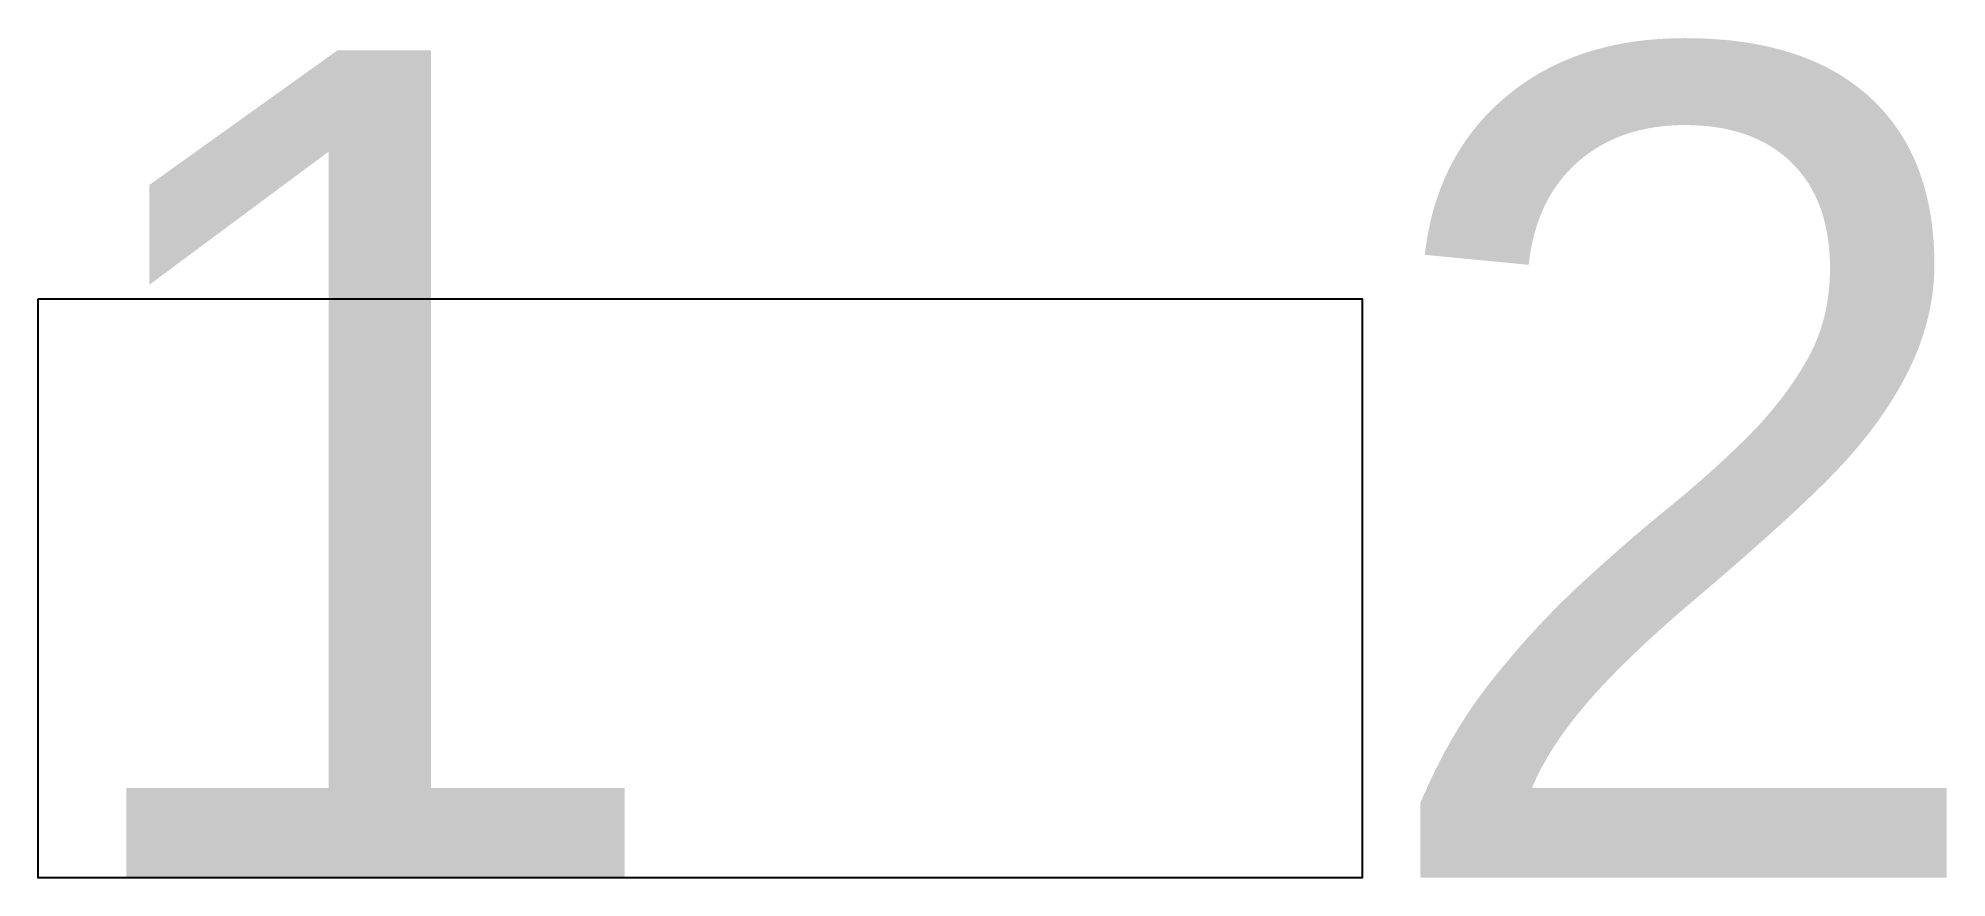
# Model space of a CAD drawing. Header units: millimetres. Extents: x 1840.5 to 1846.27, y 1327.46 to 1330.
import ezdxf

# ---------------------------------------------------------------- set-up
doc = ezdxf.new("R2010")
doc.units = ezdxf.units.MM
doc.styles.get("Standard").update_dxf_attribs({"font": 'arial.ttf'})

# ---------------------------------------------------------------- blocks, each defined once
blk = doc.blocks.new('block 2')
blk.add_lwpolyline([(0, 1.75), (4, 1.75), (4, 0), (0, 0)], close=True)
for tag, p in [('2', (4, 0)), ('1', (0, 0))]:
    blk.add_attdef(tag, p, '', height=2.5)

msp = doc.modelspace()

# ---------------------------------------------------------------- block references
msp.add_blockref('block 2', (1840.5018, 1327.4589)).add_auto_attribs({'1': '1', '2': '2'})

doc.saveas('drawing.dxf')
